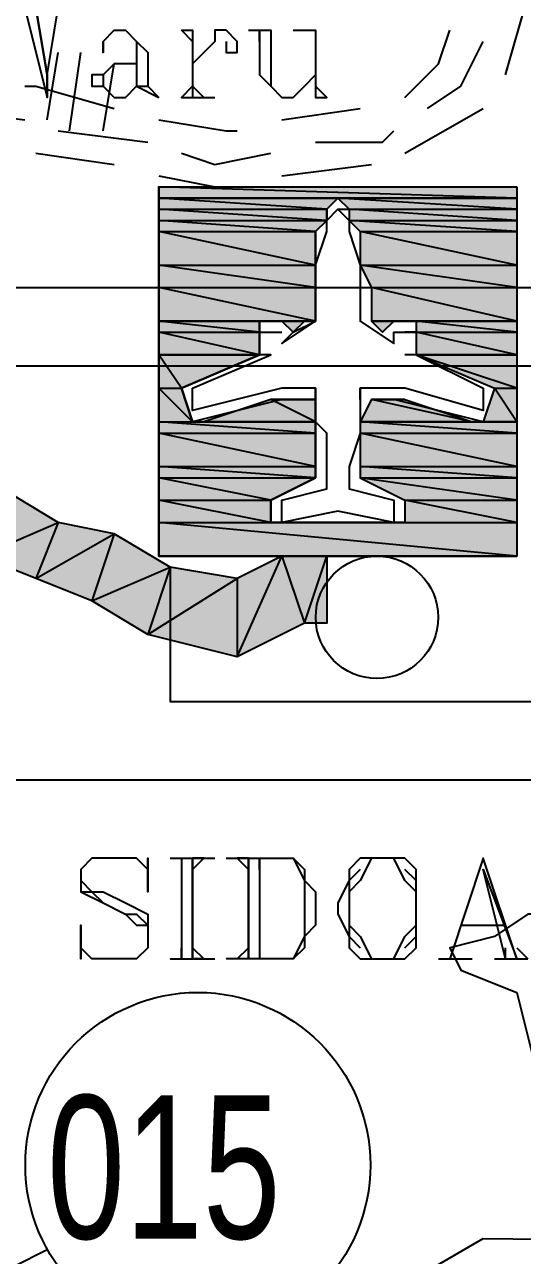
# Model space of a CAD drawing. Header units: millimetres. Extents: x 658 to 813, y 806 to 883.
# Drawn here: x 786.5811 to 786.7165, y 864.1276 to 864.4621 of the extents above; entities that cross this region are included whole.
import ezdxf

# ---------------------------------------------------------------- set-up
doc = ezdxf.new("R2010")
doc.units = ezdxf.units.MM
doc.header["$LTSCALE"] = 0.1
doc.linetypes.add('atContinuous2', pattern=[0])
for name, color, linetype in [('JL-ARTERI', 7, 'Continuous'), ('KAWSAN', 7, 'Continuous'), ('LINK NAS BARU', 7, 'Continuous'), ('PANTAI', 7, 'Continuous'), ('RENC-JL-TOL', 7, 'Continuous'), ('SYMBOL', 7, 'Continuous'), ('TEXT', 8, 'Continuous')]:
    doc.layers.add(name, color=color, linetype=linetype)
doc.styles.add('Style2', font='arial.ttf', dxfattribs={"height": 0.2})

msp = doc.modelspace()

# ---------------------------------------------------------------- hatches: boundary and pattern name
at = {"layer": 'JL-ARTERI'}
for points in [[(786.57509, 864.33589), (786.56901, 864.31765), (786.59029, 864.32677)], [(786.56901, 864.31765), (786.59029, 864.32677), (786.58421, 864.31157)], [(786.59029, 864.32677), (786.58421, 864.31157), (786.60549, 864.32373)], [(786.58421, 864.31157), (786.60549, 864.32373), (786.59941, 864.30549)], [(786.60549, 864.32373), (786.59941, 864.30549), (786.62069, 864.31461)], [(786.59941, 864.30549), (786.62069, 864.31461), (786.61461, 864.29637)], [(786.62069, 864.31461), (786.61461, 864.29637), (786.63893, 864.31157)], [(786.61461, 864.29637), (786.63893, 864.31157), (786.63893, 864.29029)]]:
    msp.add_hatch(color=7, dxfattribs=at).paths.add_polyline_path(points)
h = msp.add_hatch(color=7, dxfattribs=at)
h.paths.add_polyline_path([(786.63893, 864.31157), (786.63893, 864.29029), (786.65109, 864.31765)], flags=17)
h.paths.add_polyline_path([(786.63893, 864.29029), (786.65109, 864.31765), (786.65717, 864.29941)])
h = msp.add_hatch(color=7, dxfattribs=at)
h.paths.add_polyline_path([(786.65109, 864.31765), (786.65717, 864.29941), (786.66325, 864.31765)])
h.paths.add_polyline_path([(786.65717, 864.29941), (786.66325, 864.31765), (786.66325, 864.29941)], flags=17)
at = {"layer": 'KAWSAN'}
h = msp.add_hatch(color=7, dxfattribs=at)
h.paths.add_polyline_path([(786.61765, 864.41493), (786.71493, 864.41493), (786.61765, 864.41797)], flags=16)
h.paths.add_polyline_path([(786.71493, 864.41493), (786.61765, 864.41797), (786.71493, 864.41797)])
h = msp.add_hatch(color=7, dxfattribs=at)
h.paths.add_polyline_path([(786.61765, 864.41189), (786.66325, 864.41189), (786.61765, 864.41493)], flags=16)
h.paths.add_polyline_path([(786.66325, 864.41189), (786.61765, 864.41493), (786.66629, 864.41493)])
h = msp.add_hatch(color=7, dxfattribs=at)
h.paths.add_polyline_path([(786.66933, 864.41189), (786.71493, 864.41189), (786.66629, 864.41493)], flags=16)
h.paths.add_polyline_path([(786.71493, 864.41189), (786.66629, 864.41493), (786.71493, 864.41493)])
h = msp.add_hatch(color=7, dxfattribs=at)
h.paths.add_polyline_path([(786.61765, 864.40885), (786.66325, 864.40885), (786.61765, 864.41189)], flags=16)
h.paths.add_polyline_path([(786.66325, 864.40885), (786.61765, 864.41189), (786.66325, 864.41189)])
h = msp.add_hatch(color=7, dxfattribs=at)
h.paths.add_polyline_path([(786.66933, 864.40885), (786.71493, 864.40885), (786.66933, 864.41189)], flags=16)
h.paths.add_polyline_path([(786.71493, 864.40885), (786.66933, 864.41189), (786.71493, 864.41189)])
h = msp.add_hatch(color=7, dxfattribs=at)
h.paths.add_polyline_path([(786.61765, 864.40581), (786.66021, 864.40581), (786.61765, 864.40885)], flags=16)
h.paths.add_polyline_path([(786.66021, 864.40581), (786.61765, 864.40885), (786.66325, 864.40885)])
h = msp.add_hatch(color=7, dxfattribs=at)
h.paths.add_polyline_path([(786.61765, 864.39669), (786.66021, 864.39669), (786.61765, 864.40581)], flags=16)
h.paths.add_polyline_path([(786.66021, 864.39669), (786.61765, 864.40581), (786.66021, 864.40581)])
h = msp.add_hatch(color=7, dxfattribs=at)
h.paths.add_polyline_path([(786.67237, 864.40581), (786.71493, 864.40581), (786.66933, 864.40885)], flags=16)
h.paths.add_polyline_path([(786.71493, 864.40581), (786.66933, 864.40885), (786.71493, 864.40885)])
h = msp.add_hatch(color=7, dxfattribs=at)
h.paths.add_polyline_path([(786.67237, 864.39669), (786.71493, 864.39669), (786.67237, 864.40581)], flags=16)
h.paths.add_polyline_path([(786.71493, 864.39669), (786.67237, 864.40581), (786.71493, 864.40581)])
h = msp.add_hatch(color=7, dxfattribs=at)
h.paths.add_polyline_path([(786.61765, 864.39061), (786.66021, 864.39061), (786.61765, 864.39669)], flags=16)
h.paths.add_polyline_path([(786.66021, 864.39061), (786.61765, 864.39669), (786.66021, 864.39669)])
h = msp.add_hatch(color=7, dxfattribs=at)
h.paths.add_polyline_path([(786.67541, 864.39061), (786.71493, 864.39061), (786.67237, 864.39669)], flags=16)
h.paths.add_polyline_path([(786.71493, 864.39061), (786.67237, 864.39669), (786.71493, 864.39669)])
h = msp.add_hatch(color=7, dxfattribs=at)
h.paths.add_polyline_path([(786.61765, 864.38149), (786.66021, 864.38149), (786.61765, 864.39061)], flags=16)
h.paths.add_polyline_path([(786.66021, 864.38149), (786.61765, 864.39061), (786.66021, 864.39061)])
h = msp.add_hatch(color=7, dxfattribs=at)
h.paths.add_polyline_path([(786.67541, 864.38149), (786.71493, 864.38149), (786.67541, 864.39061)], flags=16)
h.paths.add_polyline_path([(786.71493, 864.38149), (786.67541, 864.39061), (786.71493, 864.39061)])
h = msp.add_hatch(color=7, dxfattribs=at)
h.paths.add_polyline_path([(786.61765, 864.37845), (786.64501, 864.37845), (786.61765, 864.38149)], flags=16)
h.paths.add_polyline_path([(786.64501, 864.37845), (786.61765, 864.38149), (786.64501, 864.38149)])
h = msp.add_hatch(color=7, dxfattribs=at)
h.paths.add_polyline_path([(786.65413, 864.37845), (786.65109, 864.38149)], flags=17)
h.paths.add_polyline_path([(786.65413, 864.37845), (786.65109, 864.38149), (786.65717, 864.38149)])
h = msp.add_hatch(color=7, dxfattribs=at)
h.paths.add_polyline_path([(786.68149, 864.38149), (786.67541, 864.38149), (786.67845, 864.37845)])
h.paths.add_polyline_path([(786.67541, 864.38149), (786.67845, 864.37845)], flags=17)
h = msp.add_hatch(color=7, dxfattribs=at)
h.paths.add_polyline_path([(786.68757, 864.37845), (786.71493, 864.37845), (786.68757, 864.38149)], flags=16)
h.paths.add_polyline_path([(786.71493, 864.37845), (786.68757, 864.38149), (786.71493, 864.38149)])
h = msp.add_hatch(color=7, dxfattribs=at)
h.paths.add_polyline_path([(786.61765, 864.37237), (786.64501, 864.37237), (786.61765, 864.37845)], flags=16)
h.paths.add_polyline_path([(786.64501, 864.37237), (786.61765, 864.37845), (786.64501, 864.37845)])
h = msp.add_hatch(color=7, dxfattribs=at)
h.paths.add_polyline_path([(786.68757, 864.37237), (786.71493, 864.37237), (786.68757, 864.37845)], flags=16)
h.paths.add_polyline_path([(786.71493, 864.37237), (786.68757, 864.37845), (786.71493, 864.37845)])
h = msp.add_hatch(color=7, dxfattribs=at)
h.paths.add_polyline_path([(786.61765, 864.36325), (786.62373, 864.36325), (786.61765, 864.37237)], flags=16)
h.paths.add_polyline_path([(786.62373, 864.36325), (786.61765, 864.37237), (786.64501, 864.37237)])
h = msp.add_hatch(color=7, dxfattribs=at)
h.paths.add_polyline_path([(786.70885, 864.36325), (786.71493, 864.36325), (786.68757, 864.37237)], flags=16)
h.paths.add_polyline_path([(786.71493, 864.36325), (786.68757, 864.37237), (786.71493, 864.37237)])
h = msp.add_hatch(color=7, dxfattribs=at)
h.paths.add_polyline_path([(786.61765, 864.35413), (786.62677, 864.35413), (786.61765, 864.36325)], flags=16)
h.paths.add_polyline_path([(786.62677, 864.35413), (786.61765, 864.36325), (786.62373, 864.36325)])
h = msp.add_hatch(color=7, dxfattribs=at)
h.paths.add_polyline_path([(786.70581, 864.35413), (786.71493, 864.35413), (786.70885, 864.36325)])
h.paths.add_polyline_path([(786.71493, 864.35413), (786.70885, 864.36325), (786.71493, 864.36325)], flags=17)
h = msp.add_hatch(color=7, dxfattribs=at)
h.paths.add_polyline_path([(786.62981, 864.35413), (786.66021, 864.35413), (786.64805, 864.36021)])
h.paths.add_polyline_path([(786.66021, 864.35413), (786.64805, 864.36021), (786.66021, 864.36021)], flags=17)
h = msp.add_hatch(color=7, dxfattribs=at)
h.paths.add_polyline_path([(786.67237, 864.35413), (786.70277, 864.35413), (786.67541, 864.36021)])
h.paths.add_polyline_path([(786.70277, 864.35413), (786.67541, 864.36021), (786.68453, 864.36021)], flags=17)
h = msp.add_hatch(color=7, dxfattribs=at)
h.paths.add_polyline_path([(786.61765, 864.35109), (786.66021, 864.35109), (786.61765, 864.35413)], flags=16)
h.paths.add_polyline_path([(786.66021, 864.35109), (786.61765, 864.35413), (786.66021, 864.35413)])
h = msp.add_hatch(color=7, dxfattribs=at)
h.paths.add_polyline_path([(786.67237, 864.35109), (786.71493, 864.35109), (786.67237, 864.35413)], flags=16)
h.paths.add_polyline_path([(786.71493, 864.35109), (786.67237, 864.35413), (786.71493, 864.35413)])
h = msp.add_hatch(color=7, dxfattribs=at)
h.paths.add_polyline_path([(786.61765, 864.34197), (786.66021, 864.34197), (786.61765, 864.35109)], flags=16)
h.paths.add_polyline_path([(786.66021, 864.34197), (786.61765, 864.35109), (786.66021, 864.35109)])
h = msp.add_hatch(color=7, dxfattribs=at)
h.paths.add_polyline_path([(786.67237, 864.34197), (786.71493, 864.34197), (786.67237, 864.35109)], flags=16)
h.paths.add_polyline_path([(786.71493, 864.34197), (786.67237, 864.35109), (786.71493, 864.35109)])
h = msp.add_hatch(color=7, dxfattribs=at)
h.paths.add_polyline_path([(786.61765, 864.33893), (786.66021, 864.33893), (786.61765, 864.34197)], flags=16)
h.paths.add_polyline_path([(786.66021, 864.33893), (786.61765, 864.34197), (786.66021, 864.34197)])
h = msp.add_hatch(color=7, dxfattribs=at)
h.paths.add_polyline_path([(786.61765, 864.33285), (786.64805, 864.33285), (786.61765, 864.33893)], flags=16)
h.paths.add_polyline_path([(786.64805, 864.33285), (786.61765, 864.33893), (786.66021, 864.33893)])
h = msp.add_hatch(color=7, dxfattribs=at)
h.paths.add_polyline_path([(786.67237, 864.33893), (786.71493, 864.33893), (786.67237, 864.34197)], flags=16)
h.paths.add_polyline_path([(786.71493, 864.33893), (786.67237, 864.34197), (786.71493, 864.34197)])
h = msp.add_hatch(color=7, dxfattribs=at)
h.paths.add_polyline_path([(786.68453, 864.33285), (786.71493, 864.33285), (786.67237, 864.33893)], flags=16)
h.paths.add_polyline_path([(786.71493, 864.33285), (786.67237, 864.33893), (786.71493, 864.33893)])
h = msp.add_hatch(color=7, dxfattribs=at)
h.paths.add_polyline_path([(786.61765, 864.32677), (786.64805, 864.32677), (786.61765, 864.33285)], flags=16)
h.paths.add_polyline_path([(786.64805, 864.32677), (786.61765, 864.33285), (786.64805, 864.33285)])
h = msp.add_hatch(color=7, dxfattribs=at)
h.paths.add_polyline_path([(786.68453, 864.32677), (786.71493, 864.32677), (786.68453, 864.33285)], flags=16)
h.paths.add_polyline_path([(786.71493, 864.32677), (786.68453, 864.33285), (786.71493, 864.33285)])
h = msp.add_hatch(color=7, dxfattribs=at)
h.paths.add_polyline_path([(786.61765, 864.31765), (786.71493, 864.31765), (786.61765, 864.32677)], flags=16)
h.paths.add_polyline_path([(786.71493, 864.31765), (786.61765, 864.32677), (786.71493, 864.32677)])

# ---------------------------------------------------------------- linework, layer by layer
at = {"layer": 'JL-ARTERI', "color": 7}
for points in [[(786.57509, 864.33589), (786.56901, 864.31765), (786.59029, 864.32677), (786.57509, 864.33589)], [(786.56901, 864.31765), (786.59029, 864.32677), (786.58421, 864.31157), (786.56901, 864.31765)], [(786.59029, 864.32677), (786.58421, 864.31157), (786.60549, 864.32373), (786.59029, 864.32677)], [(786.58421, 864.31157), (786.60549, 864.32373), (786.59941, 864.30549), (786.58421, 864.31157)], [(786.60549, 864.32373), (786.59941, 864.30549), (786.62069, 864.31461), (786.60549, 864.32373)], [(786.63893, 864.31157), (786.63893, 864.29029), (786.65109, 864.31765), (786.63893, 864.31157)], [(786.63893, 864.29029), (786.65109, 864.31765), (786.65717, 864.29941), (786.63893, 864.29029)], [(786.65109, 864.31765), (786.65717, 864.29941), (786.66325, 864.31765), (786.65109, 864.31765)], [(786.65717, 864.29941), (786.66325, 864.31765), (786.66325, 864.29941), (786.65717, 864.29941)], [(786.59941, 864.30549), (786.62069, 864.31461), (786.61461, 864.29637), (786.59941, 864.30549)], [(786.62069, 864.31461), (786.61461, 864.29637), (786.63893, 864.31157), (786.62069, 864.31461)], [(786.61461, 864.29637), (786.63893, 864.31157), (786.63893, 864.29029), (786.61461, 864.29637)]]:
    msp.add_lwpolyline(points, dxfattribs=at)
at = {"layer": 'KAWSAN', "color": 7, "linetype": 'atContinuous2'}
for p, q in [((786.71493, 864.41493), (786.61765, 864.41797)), ((786.61765, 864.41797), (786.61765, 864.41493)), ((786.71493, 864.41493), (786.61765, 864.41797)), ((786.61765, 864.41797), (786.71493, 864.41797)), ((786.71493, 864.41797), (786.71493, 864.41493)), ((786.61765, 864.41493), (786.71493, 864.41493)), ((786.61765, 864.41493), (786.66629, 864.41493)), ((786.66629, 864.41493), (786.61765, 864.41493)), ((786.66629, 864.41493), (786.61765, 864.41493)), ((786.61765, 864.41493), (786.66629, 864.41493)), ((786.66325, 864.41189), (786.61765, 864.41493)), ((786.61765, 864.41493), (786.61765, 864.41189)), ((786.66325, 864.41189), (786.61765, 864.41493)), ((786.61765, 864.41493), (786.66629, 864.41493)), ((786.66629, 864.41493), (786.66325, 864.41189)), ((786.66629, 864.41493), (786.71493, 864.41493)), ((786.71493, 864.41493), (786.66629, 864.41493)), ((786.71493, 864.41493), (786.66629, 864.41493)), ((786.66629, 864.41493), (786.71493, 864.41493)), ((786.66629, 864.41493), (786.66629, 864.41493)), ((786.66629, 864.41493), (786.66629, 864.41493)), ((786.71493, 864.41189), (786.66629, 864.41493)), ((786.66629, 864.41493), (786.66933, 864.41189)), ((786.71493, 864.41189), (786.66629, 864.41493)), ((786.66629, 864.41493), (786.71493, 864.41493)), ((786.71493, 864.41493), (786.71493, 864.41493)), ((786.71493, 864.41493), (786.71493, 864.41493)), ((786.71493, 864.41493), (786.71493, 864.41189)), ((786.61765, 864.41189), (786.66325, 864.41189)), ((786.66325, 864.40885), (786.61765, 864.41189)), ((786.61765, 864.41189), (786.61765, 864.40885)), ((786.66325, 864.40885), (786.61765, 864.41189)), ((786.61765, 864.41189), (786.66325, 864.41189)), ((786.66325, 864.41189), (786.66325, 864.40885)), ((786.66933, 864.41189), (786.71493, 864.41189)), ((786.71493, 864.40885), (786.66933, 864.41189)), ((786.66933, 864.41189), (786.66933, 864.40885)), ((786.71493, 864.40885), (786.66933, 864.41189)), ((786.66933, 864.41189), (786.71493, 864.41189)), ((786.71493, 864.41189), (786.71493, 864.40885)), ((786.61765, 864.40885), (786.66325, 864.40885)), ((786.66021, 864.40581), (786.61765, 864.40885)), ((786.61765, 864.40885), (786.61765, 864.40581)), ((786.66021, 864.40581), (786.61765, 864.40885)), ((786.61765, 864.40885), (786.66325, 864.40885)), ((786.61765, 864.40581), (786.66021, 864.40581)), ((786.66021, 864.39669), (786.61765, 864.40581)), ((786.61765, 864.40581), (786.61765, 864.39669)), ((786.66021, 864.39669), (786.61765, 864.40581)), ((786.61765, 864.40581), (786.66021, 864.40581)), ((786.66325, 864.40885), (786.66021, 864.40581)), ((786.66021, 864.40581), (786.66021, 864.39669)), ((786.66933, 864.40885), (786.71493, 864.40885)), ((786.71493, 864.40581), (786.66933, 864.40885)), ((786.66933, 864.40885), (786.67237, 864.40581)), ((786.71493, 864.40581), (786.66933, 864.40885)), ((786.66933, 864.40885), (786.71493, 864.40885)), ((786.67237, 864.40581), (786.71493, 864.40581)), ((786.71493, 864.39669), (786.67237, 864.40581)), ((786.67237, 864.40581), (786.67237, 864.39669)), ((786.71493, 864.39669), (786.67237, 864.40581)), ((786.67237, 864.40581), (786.71493, 864.40581)), ((786.71493, 864.40885), (786.71493, 864.40581)), ((786.71493, 864.40581), (786.71493, 864.39669)), ((786.61765, 864.39669), (786.66021, 864.39669)), ((786.66021, 864.39061), (786.61765, 864.39669)), ((786.61765, 864.39669), (786.61765, 864.39061)), ((786.66021, 864.39061), (786.61765, 864.39669)), ((786.61765, 864.39669), (786.66021, 864.39669)), ((786.66021, 864.39669), (786.66021, 864.39061)), ((786.67237, 864.39669), (786.71493, 864.39669)), ((786.71493, 864.39061), (786.67237, 864.39669)), ((786.67237, 864.39669), (786.67541, 864.39061)), ((786.71493, 864.39061), (786.67237, 864.39669)), ((786.67237, 864.39669), (786.71493, 864.39669)), ((786.71493, 864.39669), (786.71493, 864.39061)), ((786.61765, 864.39061), (786.66021, 864.39061)), ((786.66021, 864.38149), (786.61765, 864.39061)), ((786.61765, 864.39061), (786.61765, 864.38149)), ((786.66021, 864.38149), (786.61765, 864.39061)), ((786.61765, 864.39061), (786.66021, 864.39061)), ((786.66021, 864.39061), (786.66021, 864.38149)), ((786.67541, 864.39061), (786.71493, 864.39061)), ((786.71493, 864.38149), (786.67541, 864.39061)), ((786.67541, 864.39061), (786.67541, 864.38149)), ((786.71493, 864.38149), (786.67541, 864.39061)), ((786.67541, 864.39061), (786.71493, 864.39061)), ((786.71493, 864.39061), (786.71493, 864.38149)), ((786.61765, 864.38149), (786.66021, 864.38149)), ((786.65717, 864.38149), (786.61765, 864.38149)), ((786.61765, 864.38149), (786.65717, 864.38149)), ((786.65717, 864.38149), (786.61765, 864.38149)), ((786.61765, 864.38149), (786.66021, 864.38149)), ((786.64501, 864.37845), (786.61765, 864.38149)), ((786.61765, 864.38149), (786.61765, 864.37845)), ((786.64501, 864.37845), (786.61765, 864.38149)), ((786.61765, 864.38149), (786.64501, 864.38149)), ((786.64501, 864.38149), (786.64501, 864.37845)), ((786.65413, 864.37845), (786.65109, 864.38149)), ((786.65109, 864.38149), (786.65413, 864.37845)), ((786.65413, 864.37845), (786.65109, 864.38149)), ((786.65109, 864.38149), (786.65717, 864.38149)), ((786.65717, 864.38149), (786.65413, 864.37845)), ((786.65717, 864.38149), (786.65717, 864.38149)), ((786.66021, 864.38149), (786.65717, 864.38149)), ((786.67541, 864.38149), (786.71493, 864.38149)), ((786.67541, 864.38149), (786.71493, 864.38149)), ((786.71493, 864.38149), (786.67541, 864.38149)), ((786.71493, 864.38149), (786.67541, 864.38149)), ((786.67541, 864.38149), (786.71493, 864.38149)), ((786.71493, 864.37845), (786.68757, 864.38149)), ((786.68757, 864.38149), (786.68757, 864.37845)), ((786.71493, 864.37845), (786.68757, 864.38149)), ((786.68757, 864.38149), (786.71493, 864.38149)), ((786.71493, 864.38149), (786.71493, 864.38149)), ((786.71493, 864.38149), (786.71493, 864.38149)), ((786.71493, 864.38149), (786.71493, 864.37845)), ((786.61765, 864.37845), (786.64501, 864.37845)), ((786.64501, 864.37237), (786.61765, 864.37845)), ((786.61765, 864.37845), (786.61765, 864.37237)), ((786.64501, 864.37237), (786.61765, 864.37845)), ((786.61765, 864.37845), (786.64501, 864.37845)), ((786.64501, 864.37845), (786.64501, 864.37237)), ((786.65413, 864.37845), (786.65413, 864.37845)), ((786.68757, 864.37845), (786.71493, 864.37845)), ((786.71493, 864.37237), (786.68757, 864.37845)), ((786.68757, 864.37845), (786.68757, 864.37237)), ((786.71493, 864.37237), (786.68757, 864.37845)), ((786.68757, 864.37845), (786.71493, 864.37845)), ((786.71493, 864.37845), (786.71493, 864.37237)), ((786.61765, 864.37237), (786.64501, 864.37237)), ((786.61765, 864.37237), (786.64501, 864.37237)), ((786.64501, 864.37237), (786.61765, 864.37237)), ((786.64501, 864.37237), (786.61765, 864.37237)), ((786.61765, 864.37237), (786.64501, 864.37237)), ((786.62373, 864.36325), (786.61765, 864.37237)), ((786.61765, 864.37237), (786.61765, 864.36325)), ((786.62373, 864.36325), (786.61765, 864.37237)), ((786.61765, 864.37237), (786.64501, 864.37237)), ((786.64501, 864.37237), (786.62373, 864.36325)), ((786.64501, 864.37237), (786.64501, 864.37237)), ((786.64501, 864.37237), (786.64501, 864.37237)), ((786.68757, 864.37237), (786.71493, 864.37237)), ((786.68757, 864.37237), (786.71493, 864.37237)), ((786.71493, 864.37237), (786.68757, 864.37237)), ((786.71493, 864.37237), (786.68757, 864.37237)), ((786.68757, 864.37237), (786.71493, 864.37237)), ((786.71493, 864.36325), (786.68757, 864.37237)), ((786.68757, 864.37237), (786.70885, 864.36325)), ((786.71493, 864.36325), (786.68757, 864.37237)), ((786.68757, 864.37237), (786.71493, 864.37237)), ((786.71493, 864.37237), (786.71493, 864.37237)), ((786.71493, 864.37237), (786.71493, 864.37237)), ((786.71493, 864.37237), (786.71493, 864.36325)), ((786.61765, 864.36325), (786.62373, 864.36325)), ((786.62677, 864.35413), (786.61765, 864.36325)), ((786.61765, 864.36325), (786.61765, 864.35413)), ((786.62677, 864.35413), (786.61765, 864.36325)), ((786.61765, 864.36325), (786.62373, 864.36325)), ((786.62373, 864.36325), (786.62677, 864.35413)), ((786.70885, 864.36325), (786.70581, 864.35413)), ((786.70885, 864.36325), (786.71493, 864.36325)), ((786.71493, 864.35413), (786.70885, 864.36325)), ((786.71493, 864.35413), (786.70885, 864.36325)), ((786.70885, 864.36325), (786.71493, 864.36325)), ((786.71493, 864.36325), (786.71493, 864.35413)), ((786.64805, 864.36021), (786.62981, 864.35413)), ((786.64805, 864.36021), (786.66021, 864.36021)), ((786.65109, 864.36021), (786.64805, 864.36021)), ((786.66021, 864.35413), (786.64805, 864.36021)), ((786.66021, 864.35413), (786.64805, 864.36021)), ((786.64805, 864.36021), (786.66021, 864.36021)), ((786.66021, 864.36021), (786.65109, 864.36021)), ((786.66021, 864.36021), (786.65109, 864.36021)), ((786.65109, 864.36021), (786.66021, 864.36021)), ((786.66021, 864.36021), (786.66021, 864.36021)), ((786.66021, 864.36021), (786.66021, 864.35413)), ((786.67541, 864.36021), (786.67237, 864.35413)), ((786.68453, 864.36021), (786.67541, 864.36021)), ((786.67541, 864.36021), (786.68453, 864.36021)), ((786.68453, 864.36021), (786.67541, 864.36021)), ((786.67541, 864.36021), (786.68149, 864.36021)), ((786.70277, 864.35413), (786.67541, 864.36021)), ((786.70277, 864.35413), (786.67541, 864.36021)), ((786.67541, 864.36021), (786.68453, 864.36021)), ((786.68149, 864.36021), (786.68453, 864.36021)), ((786.68453, 864.36021), (786.68453, 864.36021)), ((786.68453, 864.36021), (786.70277, 864.35413)), ((786.61765, 864.35413), (786.62677, 864.35413)), ((786.66021, 864.35109), (786.61765, 864.35413)), ((786.61765, 864.35413), (786.61765, 864.35109)), ((786.66021, 864.35109), (786.61765, 864.35413)), ((786.61765, 864.35413), (786.66021, 864.35413)), ((786.62677, 864.35413), (786.66021, 864.35413)), ((786.62981, 864.35413), (786.62677, 864.35413)), ((786.62981, 864.35413), (786.66021, 864.35413)), ((786.66021, 864.35413), (786.62981, 864.35413)), ((786.66021, 864.35413), (786.62981, 864.35413)), ((786.62981, 864.35413), (786.66021, 864.35413)), ((786.66021, 864.35413), (786.66021, 864.35413)), ((786.66021, 864.35413), (786.66021, 864.35109)), ((786.67237, 864.35413), (786.70277, 864.35413)), ((786.70581, 864.35413), (786.67237, 864.35413)), ((786.67237, 864.35413), (786.70581, 864.35413)), ((786.70581, 864.35413), (786.67237, 864.35413)), ((786.67237, 864.35413), (786.70277, 864.35413)), ((786.71493, 864.35109), (786.67237, 864.35413)), ((786.67237, 864.35413), (786.67237, 864.35109)), ((786.71493, 864.35109), (786.67237, 864.35413)), ((786.67237, 864.35413), (786.71493, 864.35413)), ((786.70277, 864.35413), (786.70581, 864.35413)), ((786.70581, 864.35413), (786.71493, 864.35413)), ((786.70581, 864.35413), (786.71493, 864.35413)), ((786.71493, 864.35413), (786.70581, 864.35413)), ((786.71493, 864.35413), (786.70581, 864.35413)), ((786.70581, 864.35413), (786.71493, 864.35413)), ((786.70581, 864.35413), (786.70581, 864.35413)), ((786.71493, 864.35413), (786.71493, 864.35413)), ((786.71493, 864.35413), (786.71493, 864.35413)), ((786.71493, 864.35413), (786.71493, 864.35109)), ((786.61765, 864.35109), (786.66021, 864.35109)), ((786.66021, 864.34197), (786.61765, 864.35109)), ((786.61765, 864.35109), (786.61765, 864.34197)), ((786.66021, 864.34197), (786.61765, 864.35109)), ((786.61765, 864.35109), (786.66021, 864.35109)), ((786.66021, 864.35109), (786.66021, 864.34197)), ((786.67237, 864.35109), (786.71493, 864.35109)), ((786.71493, 864.34197), (786.67237, 864.35109)), ((786.67237, 864.35109), (786.67237, 864.34197)), ((786.71493, 864.34197), (786.67237, 864.35109)), ((786.67237, 864.35109), (786.71493, 864.35109)), ((786.71493, 864.35109), (786.71493, 864.34197)), ((786.61765, 864.34197), (786.66021, 864.34197)), ((786.66021, 864.33893), (786.61765, 864.34197)), ((786.61765, 864.34197), (786.61765, 864.33893)), ((786.66021, 864.33893), (786.61765, 864.34197)), ((786.61765, 864.34197), (786.66021, 864.34197)), ((786.61765, 864.33893), (786.66021, 864.33893)), ((786.64805, 864.33285), (786.61765, 864.33893)), ((786.61765, 864.33893), (786.61765, 864.33285)), ((786.64805, 864.33285), (786.61765, 864.33893)), ((786.61765, 864.33893), (786.66021, 864.33893)), ((786.66021, 864.33893), (786.64805, 864.33285)), ((786.66021, 864.34197), (786.66021, 864.33893)), ((786.67237, 864.34197), (786.71493, 864.34197)), ((786.71493, 864.33893), (786.67237, 864.34197)), ((786.67237, 864.34197), (786.67237, 864.33893)), ((786.71493, 864.33893), (786.67237, 864.34197)), ((786.67237, 864.34197), (786.71493, 864.34197)), ((786.67237, 864.33893), (786.71493, 864.33893)), ((786.71493, 864.33285), (786.67237, 864.33893)), ((786.67237, 864.33893), (786.68453, 864.33285)), ((786.71493, 864.33285), (786.67237, 864.33893)), ((786.67237, 864.33893), (786.71493, 864.33893)), ((786.71493, 864.34197), (786.71493, 864.33893)), ((786.71493, 864.33893), (786.71493, 864.33285)), ((786.61765, 864.33285), (786.64805, 864.33285)), ((786.64805, 864.32677), (786.61765, 864.33285)), ((786.61765, 864.33285), (786.61765, 864.32677)), ((786.64805, 864.32677), (786.61765, 864.33285)), ((786.61765, 864.33285), (786.64805, 864.33285)), ((786.64805, 864.33285), (786.64805, 864.32677)), ((786.68453, 864.33285), (786.71493, 864.33285)), ((786.71493, 864.32677), (786.68453, 864.33285)), ((786.68453, 864.33285), (786.68453, 864.32677)), ((786.71493, 864.32677), (786.68453, 864.33285)), ((786.68453, 864.33285), (786.71493, 864.33285)), ((786.71493, 864.33285), (786.71493, 864.32677)), ((786.61765, 864.32677), (786.64805, 864.32677)), ((786.71493, 864.31765), (786.61765, 864.32677)), ((786.61765, 864.32677), (786.61765, 864.31765)), ((786.71493, 864.31765), (786.61765, 864.32677)), ((786.61765, 864.32677), (786.71493, 864.32677)), ((786.68453, 864.32677), (786.71493, 864.32677)), ((786.71493, 864.32677), (786.71493, 864.31765)), ((786.61765, 864.31765), (786.71493, 864.31765))]:
    msp.add_line(p, q, dxfattribs=at)
at = {"layer": 'KAWSAN', "color": 7}
for points in [[(786.66629, 864.32677), (786.64805, 864.32677), (786.64805, 864.33285), (786.66021, 864.33893), (786.66021, 864.34197), (786.66021, 864.35109), (786.66021, 864.35413), (786.66021, 864.36021), (786.65109, 864.36021), (786.62677, 864.35413), (786.62373, 864.36325), (786.64501, 864.37237), (786.64501, 864.37845), (786.64501, 864.38149), (786.65109, 864.38149), (786.65413, 864.37845), (786.66021, 864.38149), (786.66021, 864.39061), (786.66021, 864.39669), (786.66021, 864.40581), (786.66325, 864.40885), (786.66325, 864.41189), (786.66629, 864.41493), (786.66933, 864.41189), (786.66933, 864.40885), (786.67237, 864.40581), (786.67237, 864.39669), (786.67541, 864.39061), (786.67541, 864.38149), (786.67845, 864.37845), (786.68149, 864.38149), (786.68757, 864.38149), (786.68757, 864.37845), (786.68757, 864.37237), (786.70885, 864.36325), (786.70581, 864.35413), (786.68149, 864.36021), (786.67541, 864.36021), (786.67237, 864.35413), (786.67237, 864.35109), (786.67237, 864.34197), (786.67237, 864.33893), (786.68453, 864.33285), (786.68453, 864.32677), (786.66629, 864.32677)], [(786.68149, 864.38149), (786.67541, 864.38149), (786.67845, 864.37845), (786.68149, 864.38149)], [(786.67541, 864.38149), (786.67845, 864.37845), (786.67845, 864.37845), (786.67541, 864.38149)], [(786.65413, 864.37845), (786.65413, 864.37845), (786.65413, 864.37845)], [(786.67845, 864.37845), (786.67845, 864.37845), (786.67845, 864.37845)], [(786.66629, 864.32677), (786.64805, 864.32677), (786.68453, 864.32677), (786.66629, 864.32677)]]:
    msp.add_lwpolyline(points, dxfattribs=at)
at = {"layer": 'LINK NAS BARU', "color": 7}
for points in [[(786.51429, 864.42405), (786.54469, 864.39061), (786.92166, 864.39061)], [(786.54469, 864.36933), (786.59333, 864.36933), (786.77574, 864.36933), (786.77574, 864.32981), (786.80614, 864.32981)], [(786.62069, 864.31461), (786.62069, 864.27813), (787.08886, 864.27813), (787.08886, 864.25077)], [(786.53253, 864.25685), (786.76358, 864.25685), (786.86086, 864.25685), (786.86086, 864.24469)], [(786.55381, 864.04405), (786.70581, 864.13221), (786.98246, 864.12917), (786.98246, 864.15653)], [(786.58725, 864.12917), (786.56901, 864.12005), (786.50213, 864.12005)]]:
    msp.add_lwpolyline(points, dxfattribs=at)
at = {"layer": 'LINK NAS BARU', "color": 7, "linetype": 'atContinuous2'}
msp.add_circle((786.62822, 864.15219), 0.0469, dxfattribs=at)
at = {"layer": 'PANTAI', "color": 7}
msp.add_lwpolyline([(786.73317, 864.47573), (786.72709, 864.44837), (786.73013, 864.44229), (786.72709, 864.41493), (786.73317, 864.41493), (786.73621, 864.32981), (786.73925, 864.22949), (786.73013, 864.22037), (786.71797, 864.22037), (786.70885, 864.21429), (786.69669, 864.21125), (786.69973, 864.20517), (786.71493, 864.19909), (786.72101, 864.17477), (786.74229, 864.15957), (786.75142, 864.14437), (786.75446, 864.14133), (786.76054, 864.14437), (786.77878, 864.14437), (786.77574, 864.14133), (786.79702, 864.13525), (786.78486, 864.12309)], dxfattribs=at)
at = {"layer": 'RENC-JL-TOL', "color": 7}
for points in [[(786.71189, 864.44837), (786.71797, 864.46965)], [(786.68453, 864.44229), (786.69365, 864.45141), (786.69669, 864.46053)], [(786.69061, 864.43925), (786.69973, 864.44533), (786.70581, 864.45749)], [(786.58725, 864.43621), (786.59029, 864.45445)], [(786.59333, 864.43317), (786.59637, 864.45445)], [(786.60245, 864.43317), (786.60549, 864.45141)], [(786.58117, 864.44533), (786.58421, 864.44533), (786.60549, 864.43925)], [(786.55685, 864.43925), (786.58117, 864.43621)], [(786.65109, 864.43621), (786.67237, 864.43925)], [(786.68453, 864.42709), (786.70581, 864.43925)], [(786.61765, 864.43621), (786.63589, 864.43317), (786.63893, 864.43317)], [(786.59029, 864.43317), (786.61461, 864.43013)], [(786.66021, 864.43013), (786.67845, 864.43013), (786.68149, 864.43317)], [(786.58421, 864.42709), (786.60549, 864.42405)], [(786.62373, 864.42709), (786.63285, 864.42405), (786.64805, 864.42709)], [(786.65109, 864.42101), (786.67541, 864.42405)], [(786.61765, 864.42101), (786.63285, 864.41797), (786.64197, 864.41797)]]:
    msp.add_lwpolyline(points, dxfattribs=at)
at = {"layer": 'SYMBOL', "color": 7, "linetype": 'atContinuous2'}
msp.add_circle((786.67691, 864.30101), 0.01664, dxfattribs=at)
at = {"layer": 'TEXT', "color": 7}
for points in [[(786.58117, 864.46661), (786.58725, 864.44229), (786.58725, 864.44837), (786.58421, 864.46661), (786.58725, 864.44837), (786.59029, 864.46661)], [(786.60245, 864.45445), (786.60245, 864.45749), (786.60245, 864.45445), (786.60245, 864.45749), (786.60549, 864.46053), (786.60853, 864.46053), (786.61157, 864.45749), (786.61461, 864.45445), (786.61461, 864.44533), (786.61765, 864.44229)], [(786.60853, 864.46053), (786.61157, 864.45749), (786.61157, 864.45445), (786.61157, 864.44533), (786.61765, 864.44229)], [(786.62373, 864.46053), (786.62677, 864.46053), (786.62677, 864.44229)], [(786.62373, 864.46053), (786.62677, 864.45749), (786.62373, 864.46053)], [(786.62677, 864.46053), (786.62677, 864.44229)], [(786.63589, 864.45749), (786.63589, 864.45445), (786.63893, 864.45445), (786.63893, 864.45749), (786.63589, 864.46053), (786.63285, 864.46053), (786.63285, 864.45749), (786.62981, 864.45445), (786.62677, 864.45141)], [(786.64197, 864.46053), (786.64805, 864.46053), (786.64805, 864.44837), (786.64805, 864.44533), (786.65109, 864.44229)], [(786.64501, 864.46053), (786.64501, 864.44837), (786.64805, 864.44533), (786.65109, 864.44229), (786.65413, 864.44229), (786.65717, 864.44533), (786.66021, 864.44837)], [(786.64501, 864.46053), (786.64501, 864.45749), (786.64501, 864.46053)], [(786.65413, 864.46053), (786.66021, 864.46053), (786.66021, 864.44229)], [(786.66021, 864.46053), (786.66021, 864.44229), (786.66325, 864.44229)], [(786.61157, 864.45749), (786.61157, 864.45445), (786.61157, 864.44533), (786.61461, 864.44533)], [(786.62677, 864.45749), (786.62677, 864.44533)], [(786.64805, 864.45749), (786.64805, 864.44837), (786.64805, 864.44533)], [(786.66021, 864.45749), (786.66021, 864.44533)], [(786.61157, 864.45445), (786.61157, 864.45141), (786.60549, 864.45141), (786.60245, 864.44837), (786.59941, 864.44837), (786.59941, 864.44533), (786.60245, 864.44533), (786.60549, 864.44229), (786.60853, 864.44229), (786.61157, 864.44533)], [(786.61157, 864.45141), (786.60549, 864.45141), (786.60245, 864.44837), (786.60245, 864.44533), (786.60549, 864.44229)], [(786.58725, 864.44837), (786.58725, 864.44229)], [(786.60245, 864.44837), (786.60245, 864.44533)], [(786.62677, 864.44533), (786.62373, 864.44229), (786.62677, 864.44533), (786.62981, 864.44229), (786.62677, 864.44533)], [(786.66021, 864.44533), (786.66325, 864.44229), (786.66021, 864.44533)], [(786.62373, 864.44229), (786.63285, 864.44229)], [(786.71493, 864.41797), (786.71493, 864.31765), (786.61765, 864.31765), (786.61765, 864.41797), (786.71493, 864.41797)], [(786.65413, 864.37845), (786.65109, 864.37541), (786.66021, 864.38149), (786.66021, 864.39061), (786.66021, 864.39669), (786.66325, 864.40581), (786.66325, 864.40885), (786.66629, 864.41189), (786.66933, 864.41189)], [(786.66629, 864.41189), (786.66933, 864.40885), (786.66933, 864.40581), (786.67237, 864.39669), (786.67237, 864.39061), (786.67237, 864.38149), (786.68149, 864.37541), (786.68149, 864.37845), (786.68757, 864.37845), (786.68453, 864.37845)], [(786.66021, 864.36325), (786.65109, 864.36325), (786.62677, 864.35717), (786.62677, 864.36325), (786.64805, 864.37237), (786.64501, 864.37237), (786.64501, 864.37845), (786.64805, 864.37845), (786.65109, 864.37845)], [(786.68757, 864.37845), (786.68757, 864.37237), (786.68453, 864.37237)], [(786.68757, 864.37237), (786.70581, 864.36325), (786.70581, 864.35717), (786.68453, 864.36325), (786.67237, 864.36325), (786.67237, 864.36021), (786.67237, 864.36325)], [(786.66629, 864.32981), (786.65109, 864.32677), (786.65109, 864.33285), (786.66325, 864.33589), (786.66325, 864.34197), (786.66325, 864.35109), (786.66021, 864.35413), (786.66021, 864.36021), (786.66021, 864.36325), (786.66021, 864.36021)], [(786.67237, 864.36021), (786.67237, 864.35413), (786.67237, 864.35109), (786.66933, 864.34197), (786.66933, 864.33589), (786.68149, 864.33285), (786.68149, 864.32677), (786.66629, 864.32981)], [(786.61461, 864.23253), (786.61461, 864.23557), (786.61461, 864.22645), (786.61461, 864.23253), (786.61157, 864.23557), (786.60549, 864.23557), (786.60245, 864.23557), (786.59941, 864.23557), (786.59637, 864.23253), (786.59637, 864.22645), (786.60245, 864.22341), (786.60853, 864.22037), (786.61157, 864.21733), (786.61461, 864.21733), (786.61461, 864.21125), (786.61157, 864.20821)], [(786.59941, 864.23557), (786.59637, 864.23253), (786.59637, 864.22949), (786.59941, 864.22645), (786.60245, 864.22645), (786.60853, 864.22341), (786.61461, 864.22037), (786.61461, 864.21733), (786.61461, 864.21429), (786.61461, 864.21125), (786.61157, 864.20821), (786.60853, 864.20821), (786.60549, 864.20821), (786.59941, 864.20821), (786.59637, 864.21125), (786.59637, 864.21733), (786.59637, 864.20821), (786.59637, 864.21125)], [(786.62069, 864.23557), (786.63285, 864.23557)], [(786.62373, 864.23557), (786.62373, 864.20821)], [(786.62373, 864.23557), (786.62373, 864.23253)], [(786.62677, 864.23557), (786.62677, 864.20821), (786.62677, 864.23557)], [(786.62677, 864.23253), (786.62981, 864.23557), (786.62677, 864.23557)], [(786.63589, 864.23557), (786.65109, 864.23557), (786.65413, 864.23557), (786.65717, 864.23253), (786.65717, 864.22949), (786.66021, 864.22645), (786.66021, 864.21733), (786.65717, 864.21429), (786.65717, 864.21125), (786.65413, 864.20821), (786.65109, 864.20821), (786.63589, 864.20821)], [(786.64197, 864.23557), (786.63893, 864.23557), (786.64197, 864.23253)], [(786.64197, 864.23557), (786.64197, 864.20821), (786.64197, 864.23557)], [(786.64501, 864.23557), (786.64501, 864.20821)], [(786.64501, 864.23253), (786.64501, 864.23557)], [(786.65109, 864.23557), (786.65413, 864.23557), (786.65717, 864.22949), (786.65717, 864.22645), (786.65717, 864.21733), (786.65717, 864.21429), (786.65413, 864.20821), (786.65109, 864.20821)], [(786.67541, 864.23557), (786.67237, 864.23557), (786.66933, 864.23253), (786.66933, 864.22949), (786.66629, 864.22341), (786.66629, 864.22037), (786.66933, 864.21429), (786.66933, 864.21125), (786.67237, 864.20821), (786.67541, 864.20821), (786.67845, 864.20821), (786.68453, 864.20821), (786.68757, 864.21125), (786.68757, 864.21429), (786.68757, 864.22037), (786.68757, 864.22341), (786.68757, 864.22949), (786.68757, 864.23253), (786.68453, 864.23557), (786.67845, 864.23557), (786.67541, 864.23557)], [(786.67541, 864.23557), (786.67237, 864.22949), (786.66933, 864.22645), (786.66933, 864.21733), (786.67237, 864.21429), (786.67541, 864.20821)], [(786.67845, 864.20821), (786.68149, 864.20821), (786.68453, 864.21429), (786.68757, 864.21733), (786.68757, 864.22645), (786.68453, 864.22949), (786.68149, 864.23557), (786.67845, 864.23557)], [(786.71189, 864.20821), (786.70581, 864.23253), (786.71493, 864.20821), (786.70581, 864.23557), (786.69669, 864.20821)], [(786.65717, 864.23253), (786.65717, 864.22949), (786.65717, 864.22645), (786.65717, 864.21733), (786.65717, 864.21429), (786.65717, 864.21125)], [(786.67237, 864.23253), (786.66933, 864.22949), (786.66933, 864.22645), (786.66933, 864.21733), (786.66933, 864.21429), (786.67237, 864.21125)], [(786.68453, 864.21125), (786.68757, 864.21429), (786.68757, 864.21733), (786.68757, 864.22645), (786.68757, 864.22949), (786.68453, 864.23253)], [(786.59637, 864.22645), (786.59941, 864.22645), (786.60245, 864.22341), (786.60853, 864.22037), (786.61157, 864.22037), (786.61461, 864.21733)], [(786.69973, 864.21733), (786.71189, 864.21733)], [(786.62373, 864.20821), (786.62373, 864.21125)], [(786.62677, 864.21125), (786.62981, 864.20821), (786.62677, 864.20821)], [(786.64197, 864.20821), (786.63893, 864.20821), (786.64197, 864.21125)], [(786.64501, 864.21125), (786.64501, 864.20821)], [(786.70885, 864.20821), (786.71189, 864.20821), (786.71189, 864.21125)], [(786.71493, 864.21125), (786.71797, 864.20821)], [(786.62069, 864.20821), (786.63285, 864.20821)], [(786.69365, 864.20821), (786.70277, 864.20821)], [(786.69669, 864.20821), (786.69973, 864.20821)], [(786.70885, 864.20821), (786.71797, 864.20821)]]:
    msp.add_lwpolyline(points, dxfattribs=at)

# ---------------------------------------------------------------- texts
at = {"layer": 'LINK NAS BARU', "color": 7, "style": 'Style2', "width": 0.7}
msp.add_text('015', height=0.038913, rotation=0.0006, dxfattribs=at).set_placement((786.58725, 864.13221))

doc.saveas('drawing.dxf')
